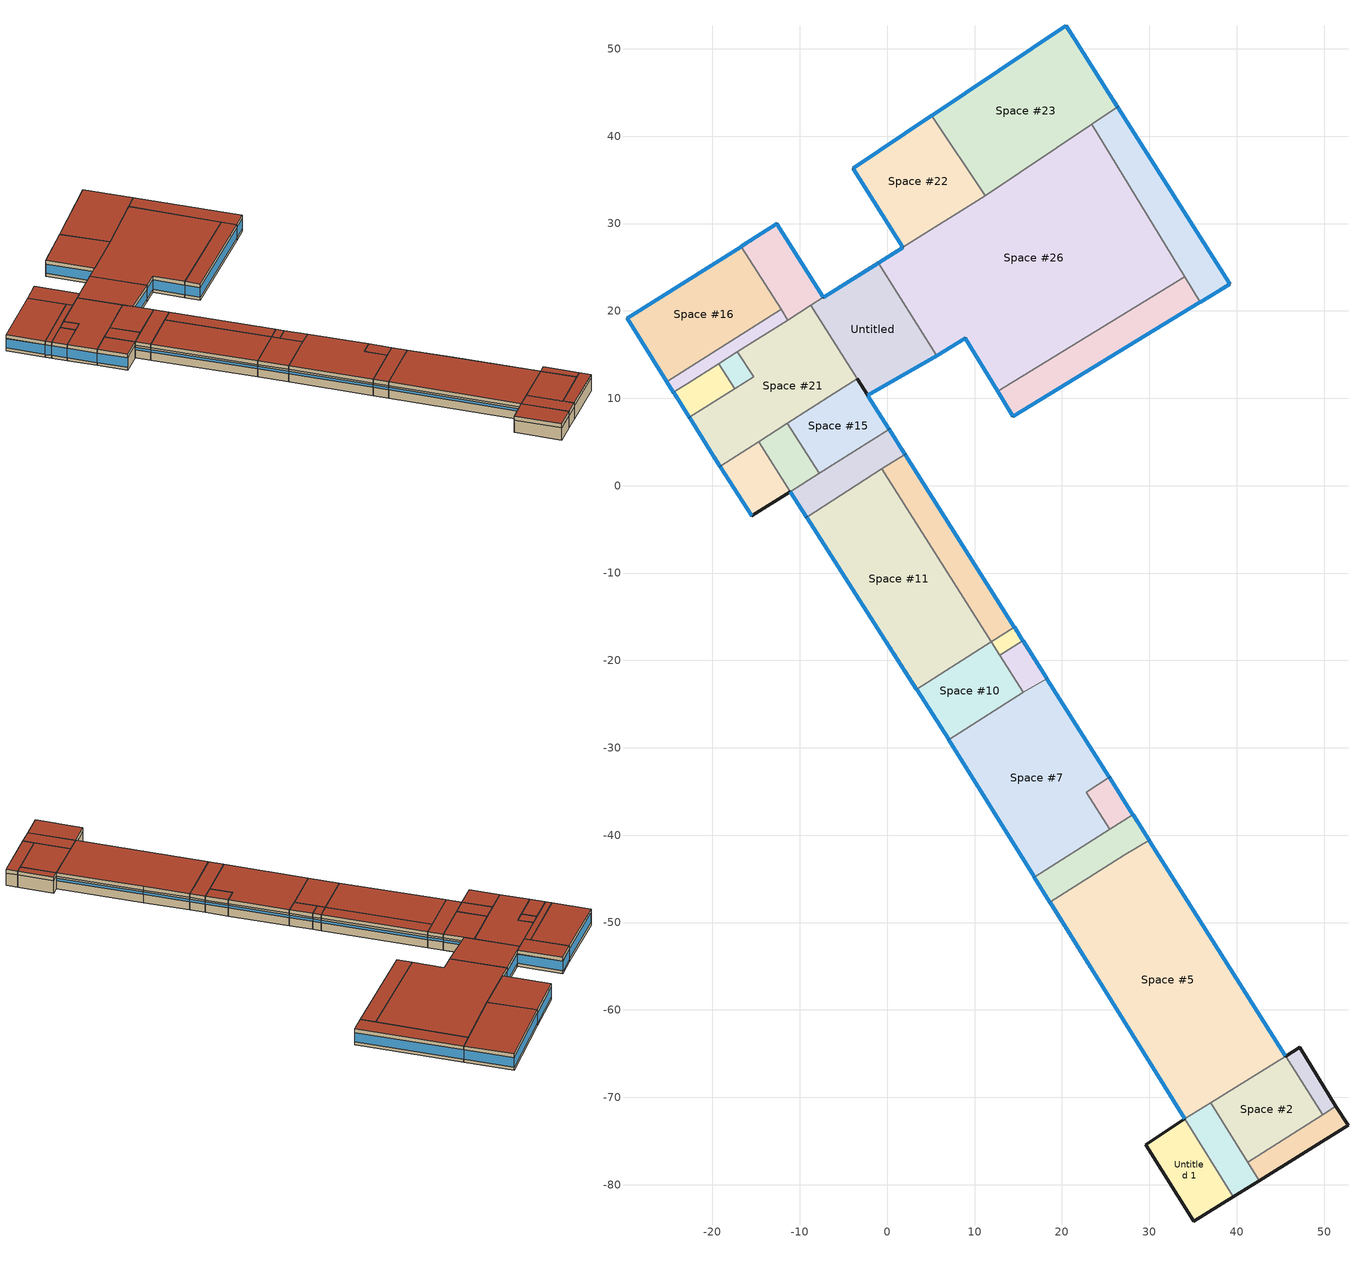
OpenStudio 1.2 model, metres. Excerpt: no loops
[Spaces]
Untitled 1
 floor ground: 34.05,-72.47 39.6,-81.38 35.1,-84.18 29.59,-75.41 z0
 wall outside: 34.05,-72.47 29.59,-75.41 35.1,-84.18 39.6,-81.38 z0:3.05; 34.05,-72.47 29.59,-75.41 35.1,-84.18 39.6,-81.38 z3.05:3.96
 wall to Space #1: 39.6,-81.38 34.05,-72.47 z0:3.05; 39.6,-81.38 34.05,-72.47 z3.05:3.96
 roof outside: 35.1,-84.18 39.6,-81.38 34.05,-72.47 29.59,-75.41 z3.96
Space #1
 floor ground: 37.04,-70.6 42.59,-79.52 39.6,-81.38 34.05,-72.47 z0
 wall outside: 39.6,-81.38 42.59,-79.52 z0:3.05; 39.6,-81.38 42.59,-79.52 z3.05:3.96
 wall to Space #5: 37.04,-70.6 34.05,-72.47 z0:3.05; 37.04,-70.6 34.05,-72.47 z3.05:3.96
 wall to Space #2: 41.29,-77.43 37.04,-70.6 z0:3.05; 41.29,-77.43 37.04,-70.6 z3.05:3.96
 wall to Space #3: 42.59,-79.52 41.29,-77.43 z0:3.05; 42.59,-79.52 41.29,-77.43 z3.05:3.96
 roof outside: 39.6,-81.38 42.59,-79.52 37.04,-70.6 34.05,-72.47 z3.96
Space #2
 floor ground: 45.6,-65.28 49.86,-72.01 41.29,-77.43 37.04,-70.6 z0
 wall to Space #5: 45.6,-65.28 37.04,-70.6 z0:3.05; 45.6,-65.28 37.04,-70.6 z3.05:3.96
 wall to Space #4: 49.86,-72.01 45.6,-65.28 z0:3.05; 49.86,-72.01 45.6,-65.28 z3.05:3.96
 wall to Space #3: 41.29,-77.43 49.86,-72.01 z0:3.05; 41.29,-77.43 49.86,-72.01 z3.05:3.96
 roof outside: 41.29,-77.43 49.86,-72.01 45.6,-65.28 37.04,-70.6 z3.96
Space #3
 floor ground: 51.37,-71.05 52.74,-73.21 42.59,-79.52 41.29,-77.43 z0
 wall outside: 42.59,-79.52 52.74,-73.21 51.37,-71.05 z0:3.05; 42.59,-79.52 52.74,-73.21 51.37,-71.05 z3.05:3.96
 wall to Space #4: 51.37,-71.05 49.86,-72.01 z0:3.05; 51.37,-71.05 49.86,-72.01 z3.05:3.96
 roof outside: 42.59,-79.52 52.74,-73.21 51.37,-71.05 41.29,-77.43 z3.96
Space #4
 floor ground: 47.2,-64.29 51.37,-71.05 49.86,-72.01 45.6,-65.28 z0
 wall outside: 51.37,-71.05 47.2,-64.29 45.6,-65.28 z0:3.05; 51.37,-71.05 47.2,-64.29 45.6,-65.28 z3.05:3.96
 roof outside: 49.86,-72.01 51.37,-71.05 47.2,-64.29 45.6,-65.28 z3.96
Space #5
 floor ground: 29.99,-40.6 45.6,-65.28 34.05,-72.47 18.63,-47.67 27.21,-42.24 z0
 wall outside: 45.6,-65.28 35.44,-49.21 29.99,-40.6 / 18.63,-47.67 34.05,-72.47 z0:3.05; 45.6,-65.28 35.44,-49.21 29.99,-40.6 / 18.63,-47.67 34.05,-72.47 z3.05:3.96
 wall to Space #6: 29.99,-40.6 27.21,-42.24 18.63,-47.67 z0:3.05; 29.99,-40.6 27.21,-42.24 18.63,-47.67 z3.05:3.96
 window: 45.59,-65.26 35.45,-49.24 / 35.43,-49.19 30.01,-40.62 / 18.64,-47.69 34.04,-72.44 z2:2.61
 roof outside: 34.05,-72.47 45.6,-65.28 29.99,-40.6 27.21,-42.24 18.63,-47.67 z3.96
Space #6
 floor ground: 28.13,-37.66 29.99,-40.6 27.21,-42.24 18.63,-47.67 16.84,-44.8 z0
 wall outside: 16.84,-44.8 18.63,-47.67 / 29.99,-40.6 28.13,-37.66 z0:3.05; 16.84,-44.8 18.63,-47.67 / 29.99,-40.6 28.13,-37.66 z3.05:3.96
 wall to Space #7: 25.49,-39.33 16.84,-44.8 z0:3.05; 25.49,-39.33 16.84,-44.8 z3.05:3.96
 wall to space5bc1e8e8-19e3-416d-923f-fb53482936e6: 28.13,-37.66 25.49,-39.33 z0:3.05; 28.13,-37.66 25.49,-39.33 z3.05:3.96
 window: 29.98,-40.58 28.15,-37.68 / 16.86,-44.82 18.62,-47.65 z2:2.62
 roof outside: 18.63,-47.67 27.21,-42.24 29.99,-40.6 28.13,-37.66 16.84,-44.8 z3.96
Space #7
 floor ground: 18.28,-22.08 25.44,-33.39 22.79,-35.07 25.49,-39.33 16.84,-44.8 7.05,-29.06 15.55,-23.62 z0
 wall outside: 7.05,-29.06 16.84,-44.8 / 25.44,-33.39 18.28,-22.08 z0:3.05; 7.05,-29.06 16.84,-44.8 / 25.44,-33.39 18.28,-22.08 z3.05:3.96
 wall to Space #10: 15.55,-23.62 7.05,-29.06 z0:3.05; 15.55,-23.62 7.05,-29.06 z3.05:3.96
 wall to Space #8: 18.28,-22.08 15.55,-23.62 z0:3.05; 18.28,-22.08 15.55,-23.62 z3.05:3.96
 wall to space5bc1e8e8-19e3-416d-923f-fb53482936e6: 25.49,-39.33 22.79,-35.07 25.44,-33.39 z0:3.05; 25.49,-39.33 22.79,-35.07 25.44,-33.39 z3.05:3.96
 window: 25.42,-33.37 18.29,-22.1 / 7.07,-29.08 16.83,-44.78 z2:2.61
 roof outside: 16.84,-44.8 25.49,-39.33 22.79,-35.07 25.44,-33.39 18.28,-22.08 15.55,-23.62 7.05,-29.06 z3.96
space5bc1e8e8-19e3-416d-923f-fb53482936e6
 floor ground: 25.44,-33.39 28.13,-37.66 25.49,-39.33 22.79,-35.07 z0
 wall outside: 28.13,-37.66 25.44,-33.39 z0:3.05; 28.13,-37.66 25.44,-33.39 z3.05:3.96
 window: 28.12,-37.64 25.45,-33.41 z2:2.62
 roof outside: 25.49,-39.33 28.13,-37.66 25.44,-33.39 22.79,-35.07 z3.96
Space #8
 floor ground: 15.54,-17.74 18.28,-22.08 15.55,-23.62 12.89,-19.42 z0
 wall outside: 18.28,-22.08 15.54,-17.74 z0:3.05; 18.28,-22.08 15.54,-17.74 z3.05:3.96
 wall to Space #10: 12.89,-19.42 15.55,-23.62 z0:3.05; 12.89,-19.42 15.55,-23.62 z3.05:3.96
 wall to Space #9: 15.54,-17.74 12.89,-19.42 z0:3.05; 15.54,-17.74 12.89,-19.42 z3.05:3.96
 window: 18.26,-22.05 15.55,-17.76 z2:2.62
 roof outside: 15.55,-23.62 18.28,-22.08 15.54,-17.74 12.89,-19.42 z3.96
Space #9
 floor ground: 14.57,-16.21 15.54,-17.74 12.89,-19.42 11.92,-17.88 z0
 wall outside: 15.54,-17.74 14.57,-16.21 z0:3.05; 15.54,-17.74 14.57,-16.21 z3.05:3.96
 wall to Space #10: 11.92,-17.88 12.89,-19.42 z0:3.05; 11.92,-17.88 12.89,-19.42 z3.05:3.96
 wall to Space #12: 14.57,-16.21 11.92,-17.88 z0:3.05; 14.57,-16.21 11.92,-17.88 z3.05:3.96
 window: 15.52,-17.72 14.58,-16.23 z2:2.63
 roof outside: 12.89,-19.42 15.54,-17.74 14.57,-16.21 11.92,-17.88 z3.96
Space #10
 floor ground: 11.92,-17.88 15.55,-23.62 7.05,-29.06 3.37,-23.29 z0
 wall outside: 3.37,-23.29 7.05,-29.06 z0:3.05; 3.37,-23.29 7.05,-29.06 z3.05:3.96
 wall to Space #11: 11.92,-17.88 3.37,-23.29 z0:3.05; 11.92,-17.88 3.37,-23.29 z3.05:3.96
 window: 3.38,-23.31 7.04,-29.04 z2:2.61
 roof outside: 7.05,-29.06 15.55,-23.62 11.92,-17.88 3.37,-23.29 z3.96
Space #11
 floor ground: -0.6,1.91 11.92,-17.88 3.37,-23.29 -9.22,-3.59 z0
 wall outside: -9.22,-3.59 3.37,-23.29 z0:3.05; -9.22,-3.59 3.37,-23.29 z3.05:3.96
 wall to Space #13: -0.6,1.91 -9.22,-3.59 z0:3.05; -0.6,1.91 -9.22,-3.59 z3.05:3.96
 wall to Space #12: 11.92,-17.88 -0.6,1.91 z0:3.05; 11.92,-17.88 -0.6,1.91 z3.05:3.96
 window: -9.2,-3.62 3.35,-23.27 z2:2.61
 roof outside: 3.37,-23.29 11.92,-17.88 -0.6,1.91 -9.22,-3.59 z3.96
Space #12
 floor ground: 2.05,3.59 14.57,-16.21 11.92,-17.88 -0.6,1.91 z0
 wall outside: 14.57,-16.21 2.05,3.59 z0:3.05; 14.57,-16.21 2.05,3.59 z3.05:3.96
 wall to Space #13: 2.05,3.59 -0.6,1.91 z0:3.05; 2.05,3.59 -0.6,1.91 z3.05:3.96
 window: 14.55,-16.18 2.06,3.57 z2:2.61
 roof outside: 11.92,-17.88 14.57,-16.21 2.05,3.59 -0.6,1.91 z3.96
Space #13
 floor ground: 0.21,6.48 2.05,3.59 -0.6,1.91 -9.22,-3.59 -11.09,-0.67 z0
 wall outside: 2.05,3.59 0.21,6.48 / -11.09,-0.67 -9.22,-3.59 z0:3.05; 2.05,3.59 0.21,6.48 / -11.09,-0.67 -9.22,-3.59 z3.05:3.96
 wall to Space #14: -7.79,1.42 -11.09,-0.67 z0:3.05; -7.79,1.42 -11.09,-0.67 z3.05:3.96
 wall to Space #15: 0.21,6.48 -7.79,1.42 z0:3.05; 0.21,6.48 -7.79,1.42 z3.05:3.96
 window: 2.03,3.61 0.23,6.46 / -11.08,-0.69 -9.23,-3.57 z2:2.62
 roof outside: -9.22,-3.59 -0.6,1.91 2.05,3.59 0.21,6.48 -11.09,-0.67 z3.96
space7ddf2dd5-6bb7-4a79-bcd0-2ed655549407
 floor ground: -14.72,5.02 -11.09,-0.67 -15.51,-3.46 -19.13,2.2 z0
 wall outside: -19.13,2.2 -15.51,-3.46 -11.09,-0.67 z0:3.05; -19.13,2.2 -15.51,-3.46 -11.09,-0.67 z3.05:3.96
 wall to Space #21: -14.72,5.02 -19.13,2.2 z0:3.05; -14.72,5.02 -19.13,2.2 z3.05:3.96
 wall to Space #14: -11.09,-0.67 -14.72,5.02 z0:3.05; -11.09,-0.67 -14.72,5.02 z3.05:3.96
 window: -19.12,2.18 -15.52,-3.44 z0.72:3.02
 roof outside: -15.51,-3.46 -11.09,-0.67 -14.72,5.02 -19.13,2.2 z3.96
Space #14
 floor ground: -11.43,7.12 -7.79,1.42 -11.09,-0.67 -14.72,5.02 z0
 wall to Space #21: -11.43,7.12 -14.72,5.02 z0:3.05; -11.43,7.12 -14.72,5.02 z3.05:3.96
 wall to Space #15: -7.79,1.42 -11.43,7.12 z0:3.05; -7.79,1.42 -11.43,7.12 z3.05:3.96
 roof outside: -11.09,-0.67 -7.79,1.42 -11.43,7.12 -14.72,5.02 z3.96
Space #15
 floor ground: -3.43,12.24 0.21,6.48 -7.79,1.42 -11.43,7.12 -6.08,10.57 z0
 wall outside: 0.21,6.48 -2.22,10.33 -3.43,12.24 z0:3.05; 0.21,6.48 -2.22,10.33 -3.43,12.24 z3.05:3.96
 wall to Space #21: -3.43,12.24 -6.08,10.57 -11.43,7.12 z0:3.05; -3.43,12.24 -6.08,10.57 -11.43,7.12 z3.05:3.96
 window: 0.2,6.51 -2.21,10.31 z2:2.62
 roof outside: -7.79,1.42 0.21,6.48 -3.43,12.24 -6.08,10.57 -11.43,7.12 z3.96
Space #17
 floor ground: -12.64,30 -7.3,21.54 -8.74,20.64 -11.39,18.96 -16.7,27.37 z0
 wall outside: -7.3,21.54 -12.64,30 -16.7,27.37 z0:3.05; -7.3,21.54 -12.64,30 -16.7,27.37 z3.05:3.96
 wall to Space #21: -11.39,18.96 -8.74,20.64 z0:3.05; -11.39,18.96 -8.74,20.64 z3.05:3.96
 wall to Space #18: -12.15,20.17 -11.39,18.96 z0:3.05; -12.15,20.17 -11.39,18.96 z3.05:3.96
 wall to Untitled: -8.74,20.64 -7.3,21.54 z0:3.05; -8.74,20.64 -7.3,21.54 z3.05:3.96
 wall to Space #16: -16.7,27.37 -12.15,20.17 z3.05:3.96; -16.7,27.37 -12.15,20.17 z0:3.05
 window: -7.31,21.57 -12.63,29.98 z0.72:3.02; -12.66,29.98 -16.68,27.38 z0.71:3.02
 roof outside: -11.39,18.96 -8.74,20.64 -7.3,21.54 -12.64,30 -16.7,27.37 z3.96
Space #18
 floor ground: -12.15,20.17 -11.39,18.96 -24.46,10.7 -25.22,11.9 z0
 wall outside: -25.22,11.9 -24.46,10.7 z3.05:3.96; -25.22,11.9 -24.46,10.7 z0:3.05
 wall to Space #21: -17.14,15.33 -11.39,18.96 z3.05:3.96; -17.14,15.33 -11.39,18.96 z0:3.05
 wall to Space #20: -19.26,13.98 -17.14,15.33 z3.05:3.96; -19.26,13.98 -17.14,15.33 z0:3.05
 wall to Space #19: -24.46,10.7 -22.9,11.68 -19.26,13.98 z3.05:3.96; -24.46,10.7 -22.9,11.68 -19.26,13.98 z0:3.05
 wall to Space #16: -12.15,20.17 -25.22,11.9 z3.05:3.96; -12.15,20.17 -25.22,11.9 z0:3.05
 window: -25.2,11.88 -24.47,10.72 z0.65:3.02
 roof outside: -24.46,10.7 -11.39,18.96 -12.15,20.17 -25.22,11.9 z3.96
Space #19
 floor ground: -19.26,13.98 -17.44,11.08 -22.63,7.82 -24.46,10.7 z0
 wall outside: -24.46,10.7 -22.63,7.82 z0:3.05; -24.46,10.7 -22.63,7.82 z3.05:3.96
 wall to Space #20: -17.44,11.08 -19.26,13.98 z0:3.05; -17.44,11.08 -19.26,13.98 z3.05:3.96
 wall to Space #21: -22.63,7.82 -17.44,11.08 z0:3.05; -22.63,7.82 -17.44,11.08 z3.05:3.96
 window: -24.44,10.68 -22.65,7.84 z0.7:3.02
 roof outside: -22.63,7.82 -17.44,11.08 -19.26,13.98 -24.46,10.7 z3.96
Space #20
 floor ground: -17.14,15.33 -15.28,12.47 -17.44,11.08 -19.26,13.98 z0
 wall to Space #21: -17.44,11.08 -15.28,12.47 -17.14,15.33 z0:3.05; -17.44,11.08 -15.28,12.47 -17.14,15.33 z3.05:3.96
 roof outside: -17.44,11.08 -15.28,12.47 -17.14,15.33 -19.26,13.98 z3.96
Space #21
 floor ground: -8.74,20.64 -3.43,12.24 -6.08,10.57 -11.43,7.12 -19.13,2.2 -22.63,7.82 -17.44,11.08 -15.28,12.47 -17.14,15.33 z0
 wall outside: -22.63,7.82 -19.13,2.2 z0:3.05; -22.63,7.82 -19.13,2.2 z3.05:3.96
 wall to Untitled: -3.43,12.24 -8.74,20.64 z0:3.05; -3.43,12.24 -8.74,20.64 z3.05:3.96
 window: -22.62,7.8 -19.14,2.23 z0.72:3.02
 roof outside: -19.13,2.2 -11.43,7.12 -6.08,10.57 -3.43,12.24 -8.74,20.64 -17.14,15.33 -15.28,12.47 -17.44,11.08 -22.63,7.82 z3.96
Space #16
 floor ground: -16.7,27.37 -12.15,20.17 -25.22,11.9 -29.77,19.16 z0
 wall outside: -16.7,27.37 -29.77,19.16 -25.22,11.9 z3.05:3.96; -16.7,27.37 -29.77,19.16 -25.22,11.9 z0:3.05
 window: -16.73,27.35 -29.75,19.18 z0.73:3.02; -29.76,19.14 -25.23,11.92 z0.72:3.02
 roof outside: -25.22,11.9 -12.15,20.17 -16.7,27.37 -29.77,19.16 z3.96
Untitled
 floor ground: -1.01,25.5 5.67,14.88 -2.22,10.33 -8.74,20.64 z0
 wall outside: -1.01,25.5 -7.3,21.54 / -3.43,12.24 -2.22,10.33 5.67,14.88 z0:3.05; -1.01,25.5 -7.3,21.54 / -3.43,12.24 -2.22,10.33 5.67,14.88 z3.05:3.96
 wall to Space #26: 5.67,14.88 -1.01,25.5 z0:3.05; 5.67,14.88 -1.01,25.5 z3.05:3.96
 window: -2.2,10.34 5.65,14.86 / -1.03,25.48 -7.28,21.56 z0.72:3.02
 roof outside: -2.22,10.33 5.67,14.88 -1.01,25.5 -8.74,20.64 z3.96
Space #22
 floor ground: 5.09,42.34 11.23,33.19 1.81,27.27 -3.89,36.32 z0
 wall outside: 5.09,42.34 -3.89,36.32 1.81,27.27 z0:3.05; 5.09,42.34 -3.89,36.32 1.81,27.27 z3.05:3.96
 wall to Space #23: 11.23,33.19 5.09,42.34 z0:3.05; 11.23,33.19 5.09,42.34 z3.05:3.96
 wall to Space #26: 1.81,27.27 11.23,33.19 z0:3.05; 1.81,27.27 11.23,33.19 z3.05:3.96
 window: -3.87,36.3 1.79,27.29 / 5.07,42.33 -3.87,36.34 z0.73:3.02
 roof outside: 1.81,27.27 11.23,33.19 5.09,42.34 -3.89,36.32 z3.96
Space #23
 floor ground: 20.46,52.64 26.36,43.34 11.23,33.19 5.09,42.34 z0
 wall outside: 26.36,43.34 20.46,52.64 5.09,42.34 z0:3.05; 26.36,43.34 20.46,52.64 5.09,42.34 z3.05:3.96
 wall to Space #24: 23.39,41.35 26.36,43.34 z0:3.05; 23.39,41.35 26.36,43.34 z3.05:3.96
 wall to Space #26: 11.23,33.19 23.39,41.35 z0:3.05; 11.23,33.19 23.39,41.35 z3.05:3.96
 window: 20.44,52.63 5.11,42.36 / 26.35,43.37 20.47,52.62 z0.73:3.02
 roof outside: 11.23,33.19 26.36,43.34 20.46,52.64 5.09,42.34 z3.96
Space #24
 floor ground: 26.36,43.34 39.23,23.1 35.82,21.01 23.39,41.35 z0
 wall outside: 35.82,21.01 39.23,23.1 26.36,43.34 z0:3.05; 35.82,21.01 39.23,23.1 26.36,43.34 z3.05:3.96
 wall to Space #26: 23.39,41.35 34.05,23.89 z0:3.05; 23.39,41.35 34.05,23.89 z3.05:3.96
 wall to Space #25: 34.05,23.89 35.82,21.01 z3.05:3.96; 34.05,23.89 35.82,21.01 z0:3.05
 window: 35.84,21.02 39.21,23.08 z0.71:3.02; 39.21,23.12 26.38,43.32 z0.73:3.02
 roof outside: 35.82,21.01 39.23,23.1 26.36,43.34 23.39,41.35 z3.96
Space #25
 floor ground: 34.05,23.89 35.82,21.01 14.42,7.93 12.65,10.81 z0
 wall outside: 12.65,10.81 14.42,7.93 35.82,21.01 z0:3.05; 12.65,10.81 14.42,7.93 35.82,21.01 z3.05:3.96
 wall to Space #26: 34.05,23.89 12.65,10.81 z0:3.05; 34.05,23.89 12.65,10.81 z3.05:3.96
 window: 14.44,7.94 35.79,21 z0.73:3.02; 12.67,10.79 14.4,7.95 z0.7:3.02
 roof outside: 14.42,7.93 35.82,21.01 34.05,23.89 12.65,10.81 z3.96
Space #26
 floor ground: 23.39,41.35 34.05,23.89 12.65,10.81 8.95,16.88 5.67,14.88 -1.01,25.5 11.23,33.19 z0
 wall outside: 1.81,27.27 -1.01,25.5 / 5.67,14.88 8.95,16.88 12.65,10.81 z0:3.05; 1.81,27.27 -1.01,25.5 / 5.67,14.88 8.95,16.88 12.65,10.81 z3.05:3.96
 window: 8.96,16.86 12.64,10.84 z0.72:3.02; 5.69,14.89 8.93,16.87 z0.71:3.02; 1.78,27.26 -0.99,25.51 z0.7:3.02
 roof outside: 12.65,10.81 34.05,23.89 23.39,41.35 11.23,33.19 -1.01,25.5 5.67,14.88 8.95,16.88 z3.96
[Building]
Building: Default Construction Set=Default Building Construction Set; Default Schedule Set=DefaultScheduleSet #1
[Site]
Site: Latitude {deg}=38.967; Longitude {deg}=-104.817; Time Zone {hr}=-7; Elevation {m}=2003
[SizingPeriod:DesignDay] Barometric Pressure {Pa}=81198; Sky Clearness=0; Rain Indicator=0; Snow Indicator=0; Day of Month=21; Daylight Saving Time Indicator=0; Dry-Bulb Temperature Range Modifier Type=DefaultMultipliers
Name | Maximum Dry-Bulb Temperature {C} | Daily Dry-Bulb Temperature Range {deltaC} | Humidity Indicating Conditions at Maximum Dry-Bulb {BasedOnField A3} | Wind Speed {m/s} | Wind Direction {deg} | Month | Day Type | Humidity Indicating Type | Solar Model Indicator | ASHRAE Taub | ASHRAE Taud
Denver Centennial  Golden   N Ann Clg .4% Condns DP=>MDB | 20.2 | 15.2 | 16.1 | 4.9 | 0 | 7 | SummerDesignDay | Dewpoint | ASHRAETau | 0.424 | 2.025
Denver Centennial  Golden   N Ann Htg 99.6% Condns DB | -18.8 | 0 | -18.8 | 3 | 340 | 12 | WinterDesignDay | Wetbulb | ASHRAEClearSky
Denver Centennial  Golden   N Ann Clg .4% Condns DB=>MWB | 33 | 15.2 | 15.7 | 4.9 | 0 | 7 | SummerDesignDay | Wetbulb | ASHRAETau | 0.424 | 2.025
Denver Centennial  Golden   N Ann Clg .4% Condns Enth=>MDB | 27.3 | 15.2 | 59700 | 4.9 | 0 | 7 | SummerDesignDay | Enthalpy | ASHRAETau | 0.424 | 2.025
Denver Centennial  Golden   N Ann Hum_n 99.6% Condns DP=>MCDB | -10.9 | 0 | -21.6 | 3 | 340 | 12 | WinterDesignDay | Dewpoint | ASHRAEClearSky
Denver Centennial  Golden   N Ann Htg Wind 99.6% Condns WS=>MCDB | 3.9 | 0 | 3.9 | 12.2 | 340 | 12 | WinterDesignDay | Wetbulb | ASHRAEClearSky
Denver Centennial  Golden   N Ann Clg .4% Condns WB=>MDB | 27.3 | 15.2 | 18.4 | 4.9 | 0 | 7 | SummerDesignDay | Wetbulb | ASHRAETau | 0.424 | 2.025
[Construction]
Slab on grade 1: Heavyweight Concrete - 8 in. - 140 lb/ft3 1
Int wall: Steel-Framed - 4 in. Studs - 16 in. OC - R-0 Cavity Insulation, Gypsum Board - 1/2 in., Gypsum Board - 1/2 in.
Int floor: Carpet - 1/2 in.
Ceiling: Vegetable Fiber Board  Sound Deadening Board - 1/2 in.
Ext wall 1: Opaque Spandrel Glass - 1/4 in. 1, Gypsum Board - 1/2 in.
Ext roof: Metal Surface - 1/16 in., Built-up Roofing - 3/8 in., Expanded Polystyrene - Molded Beads - 2 in., Cellular Polyisocyanurate - Gaspermeable Facers - 1 in.
Window: 000 Clear 3mm, 000 Air 13mm, 000 Clear 3mm 1
[Material]
Name | Roughness | Thickness {m} | Conductivity {W/m-K} | Density {kg/m3} | Specific Heat {J/kg-K}
Heavyweight Concrete - 8 in. - 140 lb/ft3 1 | MediumRough | 0.2032 | 1.95 | 2242.58 | 900
Steel-Framed - 4 in. Studs - 16 in. OC - R-0 Cavity Insulation | Smooth | 0.0889 | 0.63825 | 81.3738 | 628.02
Gypsum Board - 1/2 in. | MediumSmooth | 0.0127 | 0.16 | 800 | 1090
Carpet - 1/2 in. | MediumRough | 0.0127 | 0.06 | 288 | 1380
Vegetable Fiber Board  Sound Deadening Board - 1/2 in. | Smooth | 0.0127 | 0.063 | 240 | 1260
Opaque Spandrel Glass - 1/4 in. 1 | Smooth | 0.00635 | 0.99 | 2528 | 880
Metal Surface - 1/16 in. | Smooth | 0.0015875 | 45.28 | 7824 | 500
Built-up Roofing - 3/8 in. | Rough | 0.009525 | 0.16 | 1120 | 1460
Expanded Polystyrene - Molded Beads - 2 in. | VeryRough | 0.0508 | 0.0352 | 24 | 1210
Cellular Polyisocyanurate - Gaspermeable Facers - 1 in. | Rough | 0.0254 | 0.0245 | 32 | 920
[DefaultConstructionSet]
Default Building Construction Set: Default Exterior Surface Constructions=DefaultSurfaceConstructions #1; Default Interior Surface Constructions=DefaultSurfaceConstructions #3; Default Ground Contact Surface Constructions=DefaultSurfaceConstructions #2; Default Exterior SubSurface Constructions=DefaultSubSurfaceConstructions #1; Default Interior SubSurface Constructions=DefaultSubSurfaceConstructions #2
[DefaultSurfaceConstructions]
Name | Wall Construction | Roof Ceiling Construction | Floor Construction
DefaultSurfaceConstructions #1 | Ext wall 1 | Ext roof
DefaultSurfaceConstructions #2 |  |  | Slab on grade 1
DefaultSurfaceConstructions #3 | Int wall | Ceiling | Int floor
[DefaultSubSurfaceConstructions]
Name | Fixed Window Construction | Operable Window Construction
DefaultSubSurfaceConstructions #1 | Window | Window
DefaultSubSurfaceConstructions #2
[WindowMaterial:Glazing] Optical Data Type=SpectralAverage; Thickness=0.003; Solar Transmittance at Normal Incidence=0.837; Front Side Solar Reflectance at Normal Incidence=0.075; Back Side Solar Reflectance at Normal Incidence=0.075; Visible Transmittance at Normal Incidence=0.898; Front Side Visible Reflectance at Normal Incidence=0.081; Back Side Visible Reflectance at Normal Incidence=0.081; Infrared Transmittance at Normal Incidence=0; Front Side Infrared Hemispherical Emissivity=0.84; Back Side Infrared Hemispherical Emissivity=0.84; Conductivity=0.9
000 Clear 3mm; 000 Clear 3mm 1
[WindowMaterial:Gas]
000 Air 13mm: Gas Type=Air; Thickness=0.0127
[SpaceType] Default Construction Set=Default Building Construction Set; Default Schedule Set=DefaultScheduleSet #1; Design Specification Outdoor Air Object=MediumOffice Outdoor Air
Open office 1; Corridor; Mechanical room; Welding shop; Wood shop; Bathroom; Conference room; Locker room; Small office 1; Open office; Small office; Conference room 1
[DefaultScheduleSet]
DefaultScheduleSet #1: Number of People Schedule=Bldg lvl occ; People Activity Level Schedule=Medium Office Activity; Lighting Schedule=Bldg lvl lights; Electric Equipment Schedule=Bldg lvl equip; Gas Equipment Schedule=Bldg lvl equip; Hot Water Equipment Schedule=Bldg lvl equip; Steam Equipment Schedule=Bldg lvl equip; Other Equipment Schedule=Bldg lvl equip
[BuildingStory] Nominal Z Coordinate {m}=0; Nominal Floor to Floor Height {m}=3.9624; Default Construction Set=Default Building Construction Set; Default Schedule Set=DefaultScheduleSet #1
Level 1; Level 0
[Space]
Name | Space Type | Building Story | Thermal Zone
Untitled 1; Space #3 | Small office 1 | Level 1 | RTU East
Space #1 | Locker room | Level 1 | RTU East
Space #2 | Conference room | Level 1 | RTU East
Space #4 | Bathroom | Level 1 | RTU East
Space #5 | Wood shop | Level 1 | Wood Shop East
Space #6; space5bc1e8e8-19e3-416d-923f-fb53482936e6 | Small office 1 | Level 1 | RTU Middle East
Space #7 | Welding shop | Level 1 | Welding Shop
Space #8 | Bathroom | Level 1 | RTU Middle West
Space #9 | Mechanical room | Level 1 | RTU Middle West
Space #10 | Small office 1 | Level 1 | RTU Middle West
Space #11 | Wood shop | Level 1 | Wood Shop West
Space #12 | Conference room | Level 1 | RTU Middle West
Space #13; space7ddf2dd5-6bb7-4a79-bcd0-2ed655549407; Space #15; Space #20 | Small office 1 | Level 1 | RTU West
Space #14; Space #19 | Conference room | Level 1 | RTU West
Space #16; Space #18 | Corridor | Level 1 | RTU West
Space #17; Space #21 | Open office 1 | Level 1 | RTU West
Untitled | Conference room 1 | Level 0 | 8120 Perimeter
Space #22; Space #23; Space #24; Space #25 | Small office | Level 0 | 8120 Perimeter
Space #26 | Open office | Level 0 | 8120 Core
[Boiler:HotWater] Water Outlet Upper Temperature Limit {C}=99; Boiler Flow Mode=ConstantFlow; Parasitic Electric Load {W}=0; Sizing Factor=1
Boiler:HotWater #1; Boiler:HotWater #2; Boiler:HotWater #3
[Controller:WaterCoil]
Name | Action | Minimum Actuated Flow {m3/s}
Controller:WaterCoil #1; Controller Water Coil 1; Controller Water Coil 2; Controller Water Coil 3; Controller Water Coil 4; Controller Water Coil 5; Controller Water Coil 8; Controller Water Coil 6; Controller Water Coil 9 | Normal
Controller Water Coil 7 | Reverse | 0
[ThermalZone] Use Ideal Air Loads=No
Name | Thermostat
RTU East | Thermostat Setpoint Dual Setpoint 7
RTU Middle East | Thermostat Setpoint Dual Setpoint 6
RTU Middle West | Thermostat Setpoint Dual Setpoint 5
RTU West | Thermostat Setpoint Dual Setpoint 4
Wood Shop East | Thermostat Setpoint Dual Setpoint 2
Welding Shop | Thermostat Setpoint Dual Setpoint 3
Wood Shop West | Thermostat Setpoint Dual Setpoint 1
8120 Perimeter | Thermostat Setpoint Dual Setpoint 8
8120 Core | Thermostat Setpoint Dual Setpoint 9
[AvailabilityManager:Scheduled] Schedule=Always On Discrete
Availability Manager Scheduled 1; Availability Manager Scheduled 2
[ThermostatSetpoint:DualSetpoint] Heating Setpoint Temperature Schedule=Bldg lvl heat
Name | Cooling Setpoint Temperature Schedule
Thermostat Setpoint Dual Setpoint 1; Thermostat Setpoint Dual Setpoint 2; Thermostat Setpoint Dual Setpoint 3 | Shop Cooling
Thermostat Setpoint Dual Setpoint 4; Thermostat Setpoint Dual Setpoint 5; Thermostat Setpoint Dual Setpoint 6; Thermostat Setpoint Dual Setpoint 7; Thermostat Setpoint Dual Setpoint 8; Thermostat Setpoint Dual Setpoint 9 | Bldg lvl cooling
[DesignSpecification:OutdoorAir]
MediumOffice Outdoor Air: Outdoor Air Method=Sum; Outdoor Air Flow per Person=0.00235974; Outdoor Air Flow per Floor Area=0.0003048; Outdoor Air Flow Rate=0; Outdoor Air Flow Air Changes per Hour=0; Outdoor Air Flow Rate Fraction Schedule=Always On Discrete
[SpaceInfiltration:DesignFlowRate] Schedule=Always On Discrete; Design Flow Rate Calculation Method=AirChanges/Hour; Design Flow Rate=0
Name | Space or SpaceType | Air Changes per Hour | Constant Term Coefficient
ASHRAE 189.1-2009 ClimateZone 4-8 MediumOffice Infil | Wood shop | 2 | 1
ASHRAE 189.1-2009 ClimateZone 4-8 MediumOffice Infil 1 | Welding shop | 2
ASHRAE 189.1-2009 ClimateZone 4-8 MediumOffice Infil 2 | Small office 1 | 0.3
ASHRAE 189.1-2009 ClimateZone 4-8 MediumOffice Infil 3 | Small office | 0.3
ASHRAE 189.1-2009 ClimateZone 4-8 MediumOffice Infil 4 | Open office 1 | 0.3
ASHRAE 189.1-2009 ClimateZone 4-8 MediumOffice Infil 5 | Open office | 0.3
ASHRAE 189.1-2009 ClimateZone 4-8 MediumOffice Infil 6 | Mechanical room | 0.5
ASHRAE 189.1-2009 ClimateZone 4-8 MediumOffice Infil 7 | Locker room | 0.5
ASHRAE 189.1-2009 ClimateZone 4-8 MediumOffice Infil 8 | Corridor | 0.3
ASHRAE 189.1-2009 ClimateZone 4-8 MediumOffice Infil 9 | Conference room 1 | 0.3
ASHRAE 189.1-2009 ClimateZone 4-8 MediumOffice Infil 10 | Conference room | 0.3
ASHRAE 189.1-2009 ClimateZone 4-8 MediumOffice Infil 11 | Bathroom | 0.5
[Lights:Definition]
ASHRAE 189.1-2009 ClimateZone 4-8 MediumOffice LightsDef: Design Level Calculation Method=Watts/Area; Watts per Space Floor Area=11.8403; Fraction Radiant=0; Fraction Visible=0; Return Air Fraction=0
[People]
Name | People Definition | Space or SpaceType
People 1 | People Definition 1 | Bathroom
People 2 | People Definition 1 | Conference room
People 3 | People Definition 1 | Conference room 1
People 4 | People Definition 1 | Corridor
People 5 | Workshop People | Locker room
People 6 | People Definition 1 | Open office
People 7 | People Definition 1 | Open office 1
People 8 | People Definition 1 | Small office
People 9 | People Definition 1 | Small office 1
People 10 | Workshop People | Welding shop
People 11 | Workshop People | Wood shop
[Lights] Lights Definition=ASHRAE 189.1-2009 ClimateZone 4-8 MediumOffice LightsDef
Name | Space or SpaceType
Lights 1 | Bathroom
Lights 2 | Conference room
Lights 3 | Conference room 1
Lights 4 | Corridor
Lights 5 | Locker room
Lights 6 | Open office
Lights 7 | Open office 1
Lights 8 | Small office
Lights 9 | Small office 1
Lights 10 | Welding shop
Lights 11 | Wood shop
[ElectricEquipment]
Name | Electric Equipment Definition | Space or SpaceType | Schedule | Multiplier
Electric Equipment 1 | Conference Projector | Conference room | Conference Room Equip
Electric Equipment 2 | Laptop Computer | Conference room | Conference Room Equip
Electric Equipment 3 | Conference Projector | Conference room 1 | Conference Room Equip
Electric Equipment 4 | Laptop Computer | Conference room 1 | Conference Room Equip
Electric Equipment 5 | ASHRAE 189.1-2009 ClimateZone 4-8 MediumOffice ElecDef | Open office
Electric Equipment 6 | ASHRAE 189.1-2009 ClimateZone 4-8 MediumOffice ElecDef | Open office 1
Electric Equipment 7 | ASHRAE 189.1-2009 ClimateZone 4-8 MediumOffice ElecDef | Small office
Electric Equipment 8 | ASHRAE 189.1-2009 ClimateZone 4-8 MediumOffice ElecDef | Small office 1
Electric Equipment 9 | Desktop Computer | Welding shop | Bldg lvl equip | 1
Electric Equipment 10 | Std Water Cooler | Welding shop | Conference Room Equip
Electric Equipment 12 | Std Microwave | Welding shop | Conference Room Equip | 1
Electric Equipment 13 | Large Refrigerator | Wood shop | Conference Room Equip | 3
Electric Equipment 14 | Std Microwave | Wood shop | Conference Room Equip | 1
Electric Equipment 15 | ASHRAE 189.1-2009 ClimateZone 4-8 MediumOffice ElecDef | Welding shop | Conference Room Equip | 3
Electric Equipment 16 | ASHRAE 189.1-2009 ClimateZone 4-8 MediumOffice ElecDef | Wood shop | Conference Room Equip | 3
Electric Equipment 11 | Data Center | Untitled 1 | Data Center - Always on
[ElectricEquipment:Definition] Fraction Radiant=0
Name | Design Level Calculation Method | Watts per Space Floor Area | Fraction Latent | Design Level {W} | Fraction Lost
ASHRAE 189.1-2009 ClimateZone 4-8 MediumOffice ElecDef | Watts/Area | 10.7639 | 0
Desktop Computer | EquipmentLevel |  |  | 100
Laptop Computer | EquipmentLevel |  |  | 30
Large Refrigerator | EquipmentLevel |  | 0 | 500
Std Microwave | EquipmentLevel |  |  | 1500
Conference Projector | EquipmentLevel |  |  | 500
Std Water Cooler | EquipmentLevel |  | 0 | 500 | 0
Data Center | EquipmentLevel |  | 0 | 4000 | 0
[People:Definition] Number of People Calculation Method=People/Area; Fraction Radiant=0.3
Name | People per Space Floor Area {person/m2}
People Definition 1 | 0.0538196
Workshop People | 0.0269098
[Schedule:Day]
Schedule:Day #18: 24, 0, 21.1111
Schedule:Day #19; Schedule:Day #20: 24, 0, 20
Schedule:Day #21; Schedule:Day #23; Schedule:Day #24: 24, 0, 23.8889
Schedule:Day #22: 24, 0, 22.2695
Schedule:Day #30; Schedule:Day #34; Schedule:Day #39; Schedule:Day #42; Schedule Day 5: 24, 0, 0
Schedule:Day #31: 5, 45, 0.304364, 11, 0, 0.86609, 12, 0, 0.848699, 18, 0, 0.869568, 24, 0, 0.300886
Schedule:Day #32: 24, 0, 0.195
Schedule:Day #33: 24, 0, 0.9075
Schedule:Day #35: 6, 0, 0.107847, 11, 0, 0.86609, 13, 15, 0.838265, 18, 0, 0.871307, 24, 0, 0.106108
Schedule:Day #36: 24, 0, 0.102629
Schedule:Day #37: 24, 0, 0.0875
Schedule:Day #38: 24, 0, 0.9
Schedule:Day #40: 6, 30, 0, 11, 15, 0.8087, 12, 45, 0.765223, 18, 0, 0.806961, 24, 0, 0
Schedule:Day #41: 8, 0, 0, 16, 0, 0.102629, 24, 0, 0
Schedule:Day #43: 24, 0, 0.9025
Medium Office Activity Default Schedule; Medium Office Activity Summer Design Day; Medium Office Activity Winter Design Day: 24, 0, 120
Schedule Day 1: 24, 0, 20.5616
Schedule Day 2: 9, 0, 0, 10, 0, 0, 13, 0, 0, 14, 0, 0, 16, 0, 0, 17, 0, 0, 24, 0, 0
Schedule Day 4: 12, 0, 0, 15, 0, 1, 24, 0, 0
Schedule Day 6: 24, 0, 37.7778
Schedule Day 7: 24, 0, 0.300886
Schedule Day 8: 24, 0, 0.3
Schedule Day 9: 24, 0, 1
[Schedule:Ruleset]
Name | Default Day Schedule | Summer Design Day Schedule | Winter Design Day Schedule
Bldg lvl heat | Schedule:Day #18 | Schedule:Day #20 | Schedule:Day #19
Bldg lvl cooling | Schedule:Day #21 | Schedule:Day #24 | Schedule:Day #23
Bldg lvl equip | Schedule:Day #30 | Schedule:Day #33 | Schedule:Day #32
Bldg lvl lights | Schedule:Day #34 | Schedule:Day #38 | Schedule:Day #37
Bldg lvl occ | Schedule:Day #39 | Schedule:Day #43 | Schedule:Day #42
Medium Office Activity | Medium Office Activity Default Schedule | Medium Office Activity Summer Design Day | Medium Office Activity Winter Design Day
Conference Room Equip | Schedule Day 2
Shop Cooling | Schedule Day 6
Data Center - Always on | Schedule Day 8
[Schedule:Rule]
Name | Schedule Ruleset | Rule Order | Day Schedule | Apply Sunday | Apply Monday | Apply Tuesday | Apply Wednesday | Apply Thursday | Apply Friday | Apply Saturday
Bldg lvl cooling  Default Weekend Schedule | Bldg lvl cooling | 0 | Schedule:Day #22 | Yes | Yes | Yes | Yes | Yes | Yes | Yes
Bldg lvl equip Default Weekday Schedule | Bldg lvl equip | 1 | Schedule:Day #31 | No | Yes | Yes | Yes | Yes | Yes | No
Bldg lvl lights Default Weekday Schedule | Bldg lvl lights | 1 | Schedule:Day #35 | No | Yes | Yes | Yes | Yes | Yes | No
Bldg lvl lights Default Weekend Schedule | Bldg lvl lights | 0 | Schedule:Day #36 | Yes | No | No | No | No | No | Yes
Bldg lvl occ Default Weekday Schedule | Bldg lvl occ | 1 | Schedule:Day #40 | No | Yes | Yes | Yes | Yes | Yes | No
Bldg lvl occ Default Weekend Schedule | Bldg lvl occ | 0 | Schedule:Day #41 | Yes | No | No | No | No | No | Yes
Schedule Rule 1 | Bldg lvl heat | 0 | Schedule Day 1 | Yes | Yes | Yes | Yes | Yes | Yes | Yes
Schedule Rule 3 | Conference Room Equip | 1 | Schedule Day 4 | No | Yes | Yes | Yes | Yes | Yes
Schedule Rule 4 | Conference Room Equip | 0 | Schedule Day 5 | Yes |  |  |  |  |  | Yes
Schedule Rule 5 | Bldg lvl equip | 0 | Schedule Day 7 | Yes |  |  |  |  |  | Yes
Schedule Rule 6 | Data Center - Always on | 0 | Schedule Day 9 | Yes | Yes | Yes | Yes | Yes | Yes | Yes
[Schedule:Constant]
Always On Discrete: Value=1
